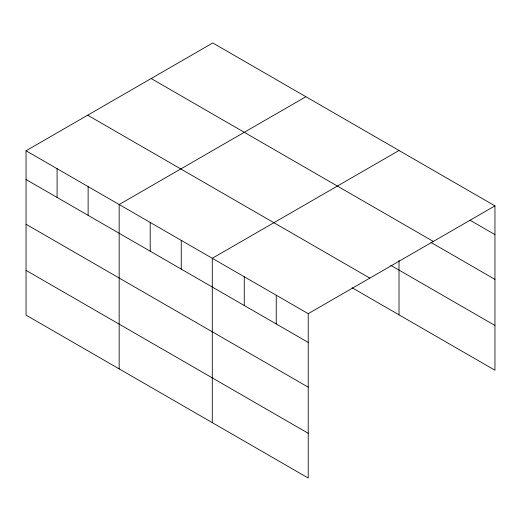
<?xml version="1.0" encoding="UTF-8"?>
<svg xmlns="http://www.w3.org/2000/svg" width="521" height="521" viewBox="0 0 521 521"><rect width="100%" height="100%" fill="white"/><g stroke="black" fill="none" stroke-linecap="round" stroke-linejoin="round"><path stroke-width="0.78" d="M308.224 387.175L308.224 313.681L26.05 150.771L26.05 315.127L308.224 478.037L308.224 387.175L26.05 224.271M352.111 287.761L494.95 370.229L494.95 205.873L212.776 42.963L26.05 150.771M305.899 96.724L119.166 204.532L119.166 368.888M399.014 150.484L212.281 258.292L212.281 422.648M308.224 313.681L494.95 205.873M469.922 220.168L494.95 234.619M151.162 78.541L433.329 241.451M430.991 242.447L494.95 279.373M390.737 265.313L494.95 325.475M87.671 115.193L369.838 278.103M26.05 179.517L308.224 342.427M26.05 270.373L308.224 433.283M399.014 260.383L399.014 314.84M276.241 295.218L276.241 323.964M244.264 276.755L244.264 305.501M181.243 240.37L181.243 269.116M150.204 222.447L150.204 251.194M88.127 186.609L88.127 215.355M57.089 168.693L57.089 197.439"/></g></svg>
